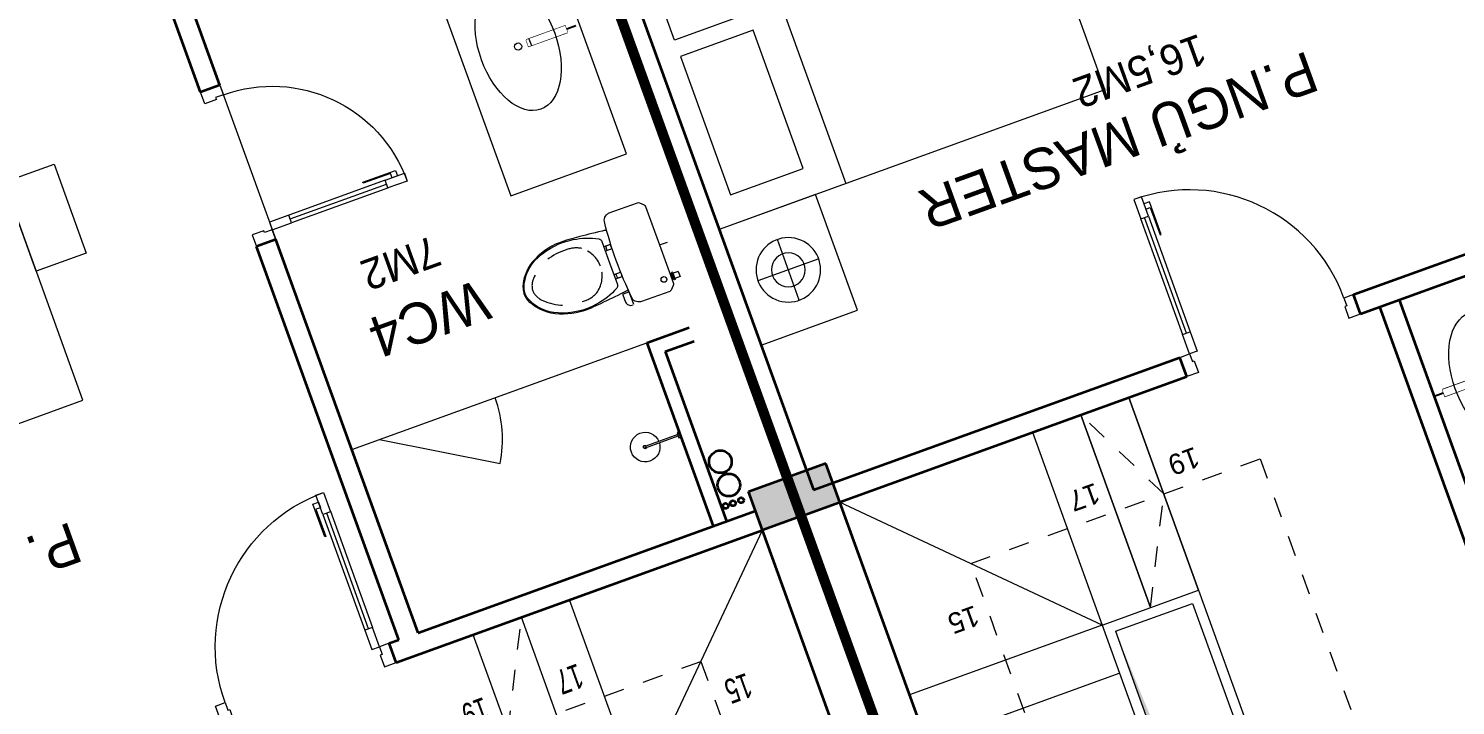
# Model space of a CAD drawing. Header units: metres. Extents: x 568332 to 569219, y 2065964 to 2066430.
# Drawn here: x 568577.81 to 568584.76, y 2066417.81 to 2066421.11 of the extents above; entities that cross this region are included whole.
import ezdxf

# ---------------------------------------------------------------- set-up
doc = ezdxf.new("R2010")
doc.units = ezdxf.units.M
for name, pattern in [('$AUDIT_BAD_LTYPE2', [0]), ('HIDDEN', [0.375, 0.25, -0.125]), ('HIDDEN2', [0.1875, 0.125, -0.0625]), ('xref-thap C (mb tang 32-2)$0$HIDDEN', [0.375, 0.25, -0.125])]:
    doc.linetypes.add(name, pattern=pattern)
doc.layers.get('0').update_dxf_attribs({"linetype": 'CONTINUOUS'})
doc.layers.get('DEFPOINTS').update_dxf_attribs({"linetype": 'CONTINUOUS'})
for name, color, linetype, lineweight in [('-CONCRETE', 1, 'CONTINUOUS', 35), ('-DIM', 9, 'CONTINUOUS', 13), ('-DOOR', 137, 'CONTINUOUS', 9), ('-FURNITURE', 46, 'CONTINUOUS', 9), ('-HATCH', 8, 'CONTINUOUS', 5), ('-KH', 143, 'CONTINUOUS', 13), ('-LINE1', 7, 'CONTINUOUS', 18), ('-LINE2', 252, 'CONTINUOUS', 9), ('-TEXT', 7, 'CONTINUOUS', 15), ('-WALL', 4, 'CONTINUOUS', 35), ('TEXT25', 2, 'CONTINUOUS', 13)]:
    doc.layers.add(name, color=color, linetype=linetype, lineweight=lineweight)
doc.layers.add('-RANH GIOI LO DAT', color=12, linetype='CONTINUOUS')
doc.styles.add('SVN_AVO_thuong', font='')
doc.styles.add('T1', font='', dxfattribs={"height": 200})
doc.styles.add('vnavanth', font='', dxfattribs={"width": 0.8})
doc.styles.get('SVN_AVO_thuong').set_extended_font_data('SVN-Avo')
doc.styles.get('T1').set_extended_font_data('VNgeometric Light')
doc.styles.get('vnavanth').set_extended_font_data('.VnAvantH')

# ---------------------------------------------------------------- blocks, each defined once
blk = doc.blocks.new('*U149')
at = {"linetype": '$AUDIT_BAD_LTYPE2'}
for p, q in [((70, 100), (70, 699.9999999999982)), ((90, 699.9999999999982), (90, 100))]:
    blk.add_line(p, q, dxfattribs=at)
for points in [[(50, 699.9999999999982), (90, 699.9999999999982), (90, 799.9999999999982), (50, 799.9999999999982), (50, 699.9999999999982)], [(50, 702.9059272893337), (50, 100)], [(50, 100), (90, 100), (90, 0), (50, 0), (50, 100)]]:
    blk.add_lwpolyline(points)
for points in [[(118.2698876160139, 594.5156181119073), (118.2698876160139, 764.1349438079906), (90, 764.1349438079906), (90, 735.8650561920058), (112.6159100928053, 735.8650561920058), (112.6159100928053, 594.5156181119073)], [(0, 0), (50, 0), (50, -40), (60, -40), (60, -99.99999999999272), (0, -99.99999999999272)], [(899.9999999999982, 1.3252863207713e-28), (849.9999999999982, 1.3252863207713e-28), (849.9999999999982, -40.00000000000001), (839.9999999999982, -40.00000000000001), (839.9999999999982, -99.99999999999272), (899.9999999999982, -99.99999999999272)]]:
    blk.add_lwpolyline(points, close=True)
at = {"linetype": '$AUDIT_BAD_LTYPE2', "ltscale": 0.3}
blk.add_arc((50, 0), 799.9999999999982, 0, 90, dxfattribs=at)
blk = doc.blocks.new('shower')
for points in [[(180919.3447017173, -32316.45425928477), (180912.3337561736, -32316.45425928477), (180912.3337561736, -32146.62790954509), (180919.3447017173, -32146.62790954509)], [(180929.3839969719, -32326.62790954066), (180902.2944609144, -32326.62790954066), (180902.2944609144, -32316.45425928477), (180929.3839969719, -32316.45425928477)]]:
    blk.add_lwpolyline(points, close=True)
for radius, start, end in [(72, 272.7906698559544, 267.2093301440456), (8.346062492523743, 294.8355446212717, 245.1644553787283)]:
    blk.add_arc((180915.8392289462, -32146.62790954416), radius, start, end)
blk = doc.blocks.new('A$C18091ED7')
for p, q in [((9.957147995010018e-09, -42.13376978135784), (0, -3.786117304116488e-07)), ((146.1412317672475, -26.59467297248193), (179.181621938591, -26.59467296488583)), ((146.1412317672475, -26.59467297248193), (146.1412317680188, -30.17859706786112)), ((146.1412317680188, -30.17859706786112), (165.7503655985456, -30.17859706340823)), ((153.0594147269658, -36.79204952501459), (146.1412317680188, -30.17859706786112)), ((152.3191092506386, -2.717133611440659e-07), (152.3191092568413, -26.59467297093943)), ((152.3191092506386, -2.717133611440659e-07), (179.1816219322718, -2.654269337654114e-07)), ((153.0594147269658, -36.79204952501459), (165.7503656001572, -36.79204952192958)), ((153.0594147275151, -39.73033438943094), (153.0594147269658, -36.79204952501459)), ((153.0594147275151, -39.73033438943094), (178.4413164740145, -39.73033438349376)), ((153.0594147275151, -39.73033438943094), (178.4413164740145, -39.73033438349376)), ((153.0594147275151, -39.73033438943094), (153.0594147281554, -42.13376974494895)), ((185.3594994290725, -30.17859705851879), (165.7503655985456, -30.17859706340823)), ((178.4413164733487, -36.79204951884458), (165.7503656001572, -36.79204952192958)), ((185.3594994290725, -30.17859705851879), (178.4413164733487, -36.79204951884458)), ((178.4413164733487, -36.79204951884458), (178.4413164740145, -39.73033438349376)), ((178.4413164740145, -39.73033438349376), (178.4413164746547, -42.1337697392446)), ((179.1816219322718, -2.654269337654114e-07), (179.181621938591, -26.59467296488583)), ((179.181621938591, -26.59467296488583), (185.3594994283012, -26.59467296337243)), ((185.3594994283012, -26.59467296337243), (185.3594994290725, -30.17859705851879)), ((-83.25994817525861, -267.3592828898691), (-83.259948167517, -299.9634285944048)), ((-62.88950393904452, -265.3807882612164), (-81.28145355204106, -265.3807882657275)), ((-60.91100931491019, -267.3592828844266), (-60.91100930728498, -299.9634285889624)), ((60.9110093945892, -267.3592828557594), (60.9110094022144, -299.9634285600623)), ((62.88950401780676, -265.3807882316178), (81.2814536308033, -265.3807882273395)), ((83.25994825493763, -267.3592828505498), (83.25994826256283, -299.9634285550856)), ((165.3959958605519, -261.9873972070927), (165.3959958671003, -289.7349902229907)), ((167.8691141396885, -259.5142789271486), (228.0810223811895, -259.5142789128586)), ((230.5541406641933, -274.3229751045001), (230.5541406613593, -261.9873971916386)), ((-83.25994817257379, -278.4883151478134), (-83.25994817046012, -287.6388527823146)), ((-60.91100930959874, -290.0299398849311), (-83.25994816994717, -290.0299398901407)), ((60.91100939990065, -290.029939856031), (83.25994826024908, -290.0299398510542)), ((83.25994825750604, -278.488315108727), (83.2599482596197, -287.6388527429954)), ((167.8691141472664, -292.2081085020036), (206.7175896017579, -292.2081084926904))]:
    blk.add_line(p, q)
for points in [[(230.0000000517721, -218.5046414944518, -0.1374073801801567), (225.4781190853137, -234.6482587013161), (221.7949787454636, -240.7070387715066, -0.2360805181595358), (198.2560902649639, -255.4947853636986, -0.0519608230665726), (-198.2560901437319, -255.4947854572965, -0.236080518165078), (-221.7949786317113, -240.7070388760185), (-225.4781189743626, -234.6482588077488, -0.1374073801809237), (-229.9999999484608, -218.5046416030382), (-229.9999999831671, -71.98694829508895, -0.1989123673786679), (-226.3782021181105, -63.2431547633314), (-208.8906150607545, -45.75556769772083, -0.1989123673792025), (-200.1468215308087, -42.13376982865157), (9.971699910238385e-09, -42.13376978135784), (200.1468215506357, -42.13376973403501, -0.1989123673792025), (208.8906150822841, -45.75556759897154), (226.3782021480001, -63.24315465634572, -0.1989123673791691), (230.0000000170658, -71.98694818626973)], [(144.14367173758, -618.9627606730501, -0.2124047892419209), (26.30999211127346, -734.491494372196, -0.0276853236339062), (-0.5628229983012716, -738.609219571983, -0.0222792448073508), (-26.30999181118386, -734.4914943844487, -0.2124047892421136), (-144.1436714920528, -618.9627607410075, -0.1427957259999892), (-167.2376623962118, -428.0139674870588, -0.0930051380368448), (-127.9331820271946, -309.1271633332653, -0.2564387014614383), (-111.240849547703, -299.9634286007786), (4.746470949612558e-08, -299.9634285748762), (111.2408496426324, -299.9634285482753, -0.2564387014619951), (127.933182126606, -309.1271632729331, -0.0930051380368741), (167.2376625517572, -428.0139674081001, -0.1427957260000456)]]:
    blk.add_lwpolyline(points, format="xyb", close=True)
at = {"linetype": 'xref-thap C (mb tang 32-2)$0$HIDDEN', "ltscale": 100}
blk.add_lwpolyline([(61.00044987679576, -669.0176259216969, -0.1990312026443698), (1.417429302819073e-07, -698.769823720475, -0.1990312026443799), (-61.00044960746891, -669.0176259504806, -0.2189240232571595), (-131.9321382956405, -478.313622940972, -0.1537914605682739), (-112.4681372026971, -403.989815428853, -0.2367011859554165), (5.876427167095244e-08, -347.5870280214876, -0.2367011859554843), (112.4681373467611, -403.9898153757968, -0.1537914605681893), (131.9321384748619, -478.313622878748, -0.2189240232571754)], format="xyb", close=True, dxfattribs=at)
blk.add_circle((165.7503656100234, -78.39166221523192), 13.90362011701458)
for centre, radius, start, end in [((-81.28145355158267, -267.3592828894034), 1.978494623656905, 90.00000001354867, 180.0000000133402), ((-62.88950393858613, -267.3592828848923), 1.978494623656905, 1.334021322268115e-08, 90.00000001354867), ((62.88950401826514, -267.3592828552937), 1.978494623656905, 90.00000001354867, 180.0000000133402), ((81.28145363126168, -267.3592828510155), 1.978494623656905, 1.334021322268115e-08, 90.00000001354867), ((167.8691141402633, -261.9873972065106), 2.473118279571131, 90.00000001354867, 180.0000000133402), ((168.3527972659103, -224.7572911087773), 80.08895368617857, 306.4658507565522, 320.3122930343796), ((228.0810223845983, -274.3229751050822), 2.473118279571131, 320.3122930343796, 1.334021322268115e-08), ((167.8691141466952, -289.7349902224087), 2.473118279571131, 180.0000000133402, 270.0000000135486), ((206.717589598069, -276.6690117186226), 15.53909677420133, 270.0000000135486, 306.4658507565522)]:
    blk.add_arc(centre, radius, start, end)
for points, knots in [([(-155.6468228230951, -259.4535552573798), (-156.6353001506941, -267.2522313103836), (-164.2940232875517, -328.394745314552), (-169.1545302536251, -385.0939582949213), (-183.68571763406, -527.7705276800843), (-135.602968026873, -679.1126648240606), (-50.29344375100118, -735.2493608418445), (-19.70048385594782, -741.0901266933652), (1.531116140540689e-07, -743.6724421556864)], [130.6139379315478, 130.6139379315478, 130.6139379315478, 130.6139379315478, 152.8521090939923, 311.1293507817257, 417.703951170228, 561.3833927516608, 697.6926317810714, 710.812262267882, 710.812262267882, 710.812262267882, 710.812262267882]), ([(155.6468228994709, -259.4535551877343), (156.6353002305841, -267.2522312389628), (164.2940233960289, -328.3947452375724), (169.1545303888706, -385.0939582149149), (183.6857178367027, -527.7705275934422), (135.6029683008201, -679.1126647599449), (50.29344405157826, -735.2493608178338), (19.70048415924612, -741.0901266841101), (1.530679583083838e-07, -743.6724421554536)], [130.613937934949, 130.613937934949, 130.613937934949, 130.613937934949, 152.8521090939923, 311.1293507817257, 417.703951170228, 561.3833927516608, 697.6926317810714, 710.812262267882, 710.812262267882, 710.812262267882, 710.812262267882])]:
    blk.add_open_spline(points, degree=3, knots=knots)
blk = doc.blocks.new('Sink_Cicle')
blk.add_lwpolyline([(17.49999987077899, -50.00226151314564), (-17.49999987077899, -49.99773848685436), (-17.51615354442038, -252.2967581441626), (17.48384613892995, -252.3012811850058)], close=True)
blk.add_circle((0, -300), 17.5)
at = {"layer": 'DEFPOINTS'}
blk.add_line((0, -100), (0, 0), dxfattribs=at)
blk.add_wipeout([(17.499999870775355, -50.00226151314928), (-17.49999987078263, -49.99773848685436), (-17.516153544427652, -252.29675814416623), (17.48384613892631, -252.3012811850058)])
at = {"layer": '-FURNITURE', "linetype": 'Continuous'}
blk.add_ellipse((0, -300), major_axis=(-325, 0), ratio=0.5846153846153846, dxfattribs=at)
blk.add_line((-17.51421511289664, -237.2967582757119), (17.48578462866135, -237.3012813020032))
blk = doc.blocks.new('*U18')
at = {"linetype": '$AUDIT_BAD_LTYPE2'}
for p, q in [((70, 100), (69.99999999999999, 599.9999999999982)), ((89.99999999999999, 599.9999999999982), (90, 100))]:
    blk.add_line(p, q, dxfattribs=at)
for points in [[(49.99999999999999, 599.9999999999982), (89.99999999999999, 599.9999999999982), (89.99999999999999, 699.9999999999982), (49.99999999999999, 699.9999999999982), (49.99999999999999, 599.9999999999982)], [(49.99999999999999, 602.9059272893337), (50, 100)], [(50, 100), (90, 100), (90, 0), (50, 0), (50, 100)]]:
    blk.add_lwpolyline(points)
for points in [[(118.2698876160139, 494.5156181119073), (118.2698876160139, 664.1349438079906), (89.99999999999999, 664.1349438079906), (89.99999999999999, 635.8650561920058), (112.6159100928053, 635.8650561920058), (112.6159100928053, 494.5156181119073)], [(0, 0), (50, 0), (50, -40), (60, -40), (60, -100.0001724930698), (0, -100.0001724930698)], [(799.9999999999982, 7.105427357601134e-15), (749.9999999999982, 7.105427357601134e-15), (749.9999999999982, -40), (739.9999999999982, -40), (739.9999999999982, -100.0001724930698), (799.9999999999982, -100.0001724930698)]]:
    blk.add_lwpolyline(points, close=True)
at = {"linetype": '$AUDIT_BAD_LTYPE2', "ltscale": 0.3}
blk.add_arc((50, 0), 699.9999999999982, 0, 90, dxfattribs=at)
blk = doc.blocks.new('A$C5C575821')
at = {"layer": '-CONCRETE'}
h = blk.add_hatch(color=256, dxfattribs=at)
h.dxf.hatch_style = 1
h.paths.add_polyline_path([(-0.00237559899687767, 200.0000000000146), (-0.00237559899687767, 1.455191522836685e-11), (199.9976244010031, 1.455191522836685e-11), (199.9976244010031, 200.0000000000146)])
blk.add_lwpolyline([(-0.00237559899687767, 1.455191522836685e-11), (199.9976244010031, 1.455191522836685e-11), (199.9976244010031, 200.0000000000146), (-0.00237559899687767, 200.0000000000146)], close=True, dxfattribs=at)
blk = doc.blocks.new('M35-T3')
at = {"layer": '-CONCRETE'}
for centre, radius in [((194236.4206003193, -1227687.091931346, 5.66516857499076e-09), 55), ((194205.5938423453, -1227596.595123249, 5.66516857499076e-09), 13), ((194247.3432603613, -1227596.595123249, 5.66516857499076e-09), 13), ((194285.613247311, -1227596.595123249, 5.66516857499076e-09), 13), ((194236.4206003193, -1227807.934381552, 5.66516857499076e-09), 55)]:
    blk.add_circle(centre, radius, dxfattribs=at)
at = {"layer": '-FURNITURE'}
blk.add_line((195906.445838213, -1228474.547719141), (194156.445838213, -1228474.547719141), dxfattribs=at)
blk.add_lwpolyline([(195762.6721538371, -1228474.547719141), (195249.0315332333, -1228164.429495126)], dxfattribs=at)
for points in [[(197056.5799678921, -1230947.088417105), (197556.5799678921, -1230947.088417105), (197556.5799678921, -1229147.088417105), (197056.5799678921, -1229147.088417105)], [(194756.559475533, -1229375.338156445), (194156.559475533, -1229375.338156445), (194156.5594755329, -1230730.35051845), (194756.5594755329, -1230730.35051845)], [(197056.5799678921, -1230277.938175463), (196797.3996462715, -1230277.938175463), (196797.3996462715, -1229816.238658747), (197056.5799678921, -1229816.238658747)]]:
    blk.add_lwpolyline(points, close=True, dxfattribs=at)
blk.add_arc((195762.6721538371, -1228474.547719141), 600, 148.8778907042765, 180, dxfattribs=at)
at = {"layer": '-KH', "linetype": 'HIDDEN2', "ltscale": 5}
blk.add_lwpolyline([(196156.4458382129, -1226924.547719141), (194656.445838213, -1226924.547719141), (194656.445838213, -1223424.547719141), (196156.4458382129, -1223424.547719141)], close=True, dxfattribs=at)
blk.add_lwpolyline([(195406.4458382131, -1226424.547719141), (195656.4458382131, -1226924.547719141), (195406.4458382131, -1227424.547719141)], dxfattribs=at)
at = {"layer": '-LINE1'}
for p, q in [((195156.445838213, -1222924.547719141), (195156.445838213, -1227424.547719141)), ((195156.445838213, -1226424.547719141), (194156.445838213, -1227424.547719141)), ((195406.445838213, -1226424.547719141), (195406.445838213, -1227424.547719141)), ((195656.4458382129, -1226424.547719141), (195656.4458382129, -1227424.547719141))]:
    blk.add_line(p, q, dxfattribs=at)
at = {"layer": '-LINE2'}
blk.add_line((195906.445838213, -1230364.511232672), (195906.445838213, -1229564.511232672), dxfattribs=at)
at = {"layer": '-RANH GIOI LO DAT', "linetype": 'HIDDEN', "ltscale": 10, "const_width": 49.99999999999999}
blk.add_lwpolyline([(193956.4434626102, -1235254.452119827), (202956.4434623718, -1235950.955012083), (202956.4434626102, -1215170.047161818), (193956.4434626102, -1215170.047161818)], close=True, dxfattribs=at)
at = {"layer": '-WALL'}
for p, q in [((193956.445838213, -1218674.528987646), (193956.445838213, -1232245.481895447)), ((194156.445838213, -1222924.547719141), (194156.445838213, -1227424.547719141)), ((196056.5799678921, -1227424.547719141), (194156.445838213, -1227424.547719141)), ((196056.5799678921, -1227424.547719141), (196056.5799678921, -1227524.547719141)), ((195906.445838213, -1227524.547719141), (194156.445838213, -1227524.547719141)), ((194306.5594755329, -1228404.54771914), (194306.5594755273, -1227524.547719138)), ((194376.5594755329, -1228474.54771914), (194376.5594755273, -1227524.547719138)), ((195906.445838213, -1227524.547719141), (195906.445838213, -1229564.511232672)), ((196006.445838213, -1227524.547719141), (196006.445838213, -1229564.511232672)), ((196056.5799678921, -1227524.547719141), (196006.445838213, -1227524.547719141)), ((194306.5594755329, -1228404.54771914), (194156.5594755329, -1228404.54771914)), ((194376.5594755329, -1228474.54771914), (194156.559475533, -1228474.54771914)), ((195906.445838213, -1229564.511232672), (196006.445838213, -1229564.511232672)), ((195906.445838213, -1230364.511232672), (195906.445838213, -1231637.452086804)), ((195906.445838213, -1230364.511232672), (196006.445838213, -1230364.511232672))]:
    blk.add_line(p, q, dxfattribs=at)
blk.add_lwpolyline([(196006.445838213, -1230364.511232672), (196006.445838213, -1231637.452086804), (198038.5185946221, -1231637.452086804), (198038.518594622, -1231837.452086804), (195619.9512505863, -1231837.452086804)], dxfattribs=at)
at = {"layer": '-DOOR', "xscale": -1}
for name, p, rotation in [('*U149', (196056.5799678921, -1227524.547719141), 180), ('*U18', (195906.445838213, -1229564.511232672), 90)]:
    blk.add_blockref(name, p, dxfattribs=dict(at, rotation=rotation))
at = {"layer": '-FURNITURE', "xscale": -1, "rotation": 270}
blk.add_blockref('shower', (226703.1873850711, -1408915.386948082), dxfattribs=at)
at = {"layer": '-FURNITURE', "rotation": 90.00365773450814}
blk.add_blockref('A$C18091ED7', (194114.3120684316, -1228903.039073809), dxfattribs=at)
at = {"layer": '-WALL', "xscale": -1}
blk.add_blockref('A$C5C575821', (194156.445838213, -1227624.547719141), dxfattribs=at)
at = {"layer": 'DEFPOINTS', "style": 'T1', "width": 0.7}
for s, p in [('15', (194467.1005018666, -1226797.824464127)), ('17', (195225.589814269, -1227120.524251126)), ('19', (195712.0495787491, -1227122.514109592))]:
    blk.add_text(s, height=120, rotation=1.005123984043621e-08, dxfattribs=at).set_placement(p)
at = {"layer": 'TEXT25'}
for s, height, style, p in [('P. NGỦ MASTER', 200, 'SVN_AVO_thuong', (197311.5334376185, -1228610.476878343)), ('WC4', 200, 'SVN_AVO_thuong', (195037.6903693649, -1229045.708450973)), ('7M2', 150, 'T1', (195177.2898149108, -1229323.350636499))]:
    blk.add_text(s, height=height, rotation=1.005123984043621e-08, dxfattribs=dict(at, style=style)).set_placement(p)
at = {"layer": '-FURNITURE', "rotation": 90.00365773450814}
blk.add_blockref('Sink_Cicle', (194174.9943686708, -1230047.269682242), dxfattribs=at)
blk = doc.blocks.new('A$C8a974c9c')
for p, q in [((1750.087982669494, 2957.416116623174), (1750.087982669657, 2642.58393779996)), ((1592.671893257969, 2800.000027211493), (1907.504072081182, 2800.000027211652)), ((1342.999452652235, 2500.000027214177), (1342.999452652119, 700.000027214177)), ((1750.087982669345, 242.5839378051005), (1750.087982669549, 557.4161166283138)), ((1592.67189325784, 400.0000272168018), (1907.504072081053, 400.0000272166017))]:
    blk.add_line(p, q)
for points in [[(1999.999452652235, 3100.000027209127), (1500.176512686827, 3100.000027209127), (1500.176512686827, 2500.000027214177), (1999.999452652235, 2500.000027214177)], [(1890.999452652235, 2360.000027214177), (1514.499452652235, 2360.000027214177), (1514.499452652148, 1642.500027214177), (1890.999452652148, 1642.500027214177)], [(1890.99945265209, 840.000027214177), (1514.49945265209, 840.000027214177), (1514.499452652148, 1557.500027214177), (1890.999452652148, 1557.500027214177)], [(1999.999452652119, 100.0000272192265), (1500.17651268671, 100.0000272192265), (1500.17651268671, 700.000027214177), (1999.999452652119, 700.000027214177)]]:
    blk.add_lwpolyline(points, close=True)
blk.add_lwpolyline([(1999.999452652235, 2500.000027214177), (-0.0005473477649502456, 2500.000027214177), (-0.0005473478813655674, 700.000027214177), (1999.999452652119, 700.000027214177), (1999.999452652235, 2500.000027214177)])
for centre, radius in [((1750.087982669561, 2800.000027211581), 157.4160894116067), ((1750.087982669561, 2800.000027211581), 82.41608941160666), ((1750.087982669432, 400.0000272166926), 157.4160894116067), ((1750.087982669432, 400.0000272166926), 82.41608941160666)]:
    blk.add_circle(centre, radius)
blk = doc.blocks.new('M36-T3')
at = {"layer": '-HATCH', "true_color": 0x8c8896}
h = blk.add_hatch(color=252, dxfattribs=at)
h.dxf.hatch_style = 1
h.paths.add_polyline_path([(203027.1379771908, -1290840.837013948), (203426.8534599419, -1290840.837013948), (203426.8534599421, -1293240.837013948), (203329.3124344712, -1291009.38630364)])
at = {"layer": '-FURNITURE'}
blk.add_lwpolyline([(201576.6802824248, -1292189.69597655), (201576.6802824248, -1294289.69597436), (200976.6802824248, -1294289.69597436), (200976.6802824248, -1292189.69597655)], close=True, dxfattribs=at)
at = {"layer": '-KH', "linetype": 'HIDDEN2', "ltscale": 5}
for points in [[(203976.8534599428, -1292217.373379987), (203976.8534599428, -1293790.837013949), (202477.2802358152, -1293790.837013949), (202477.2802358152, -1290290.837013948), (203976.8534599428, -1290290.837013948), (203976.8534599428, -1292165.834498661)], [(203226.9957185664, -1293290.837013948), (202977.1379771908, -1293790.837013948), (203226.9957185663, -1294290.184407073)]]:
    blk.add_lwpolyline(points, dxfattribs=at)
at = {"layer": '-LINE1'}
for p, q in [((202977.1379771909, -1293290.837013948), (202977.1379771908, -1290790.837013948)), ((203027.1379771916, -1293240.837013948), (203027.1379771908, -1290840.837013948)), ((203426.8534599421, -1293240.837013948), (203426.8534599419, -1290840.837013948)), ((203476.8534599428, -1293290.837013948), (203476.8534599425, -1292342.375895274)), ((203476.8534599419, -1293290.837013948), (202977.1379771908, -1293290.837013948)), ((202977.1379771908, -1293290.837013948), (202977.1379771908, -1294290.837013948)), ((202977.1379771908, -1294290.837013948), (202977.1379771908, -1293290.837013948)), ((203426.8534599421, -1293240.837013948), (203027.1379771916, -1293240.837013948)), ((203226.9957185663, -1293290.837013948), (203226.9957185663, -1294290.837013948)), ((203226.9957185663, -1294290.837013948), (203226.9957185663, -1293290.837013948)), ((203476.8534599419, -1294290.837013948), (203476.8534599419, -1293290.837013948)), ((203476.8534599428, -1293290.837013948), (204476.8333380492, -1294290.348584752))]:
    blk.add_line(p, q, dxfattribs=at)
at = {"layer": '-LINE1', "lineweight": 18}
for p, q in [((203476.8534599424, -1293040.837013948), (204476.8828096993, -1293040.837013948)), ((203476.8534599419, -1293290.837013948), (204476.8828096988, -1293290.837013948))]:
    blk.add_line(p, q, dxfattribs=at)
at = {"layer": '-RANH GIOI LO DAT', "linetype": 'HIDDEN', "ltscale": 10, "const_width": 50}
blk.add_lwpolyline([(193676.7568112435, -1296268.498691544), (198661.8510079722, -1301654.2911939), (204676.7568113413, -1302119.780004031), (204676.7568113413, -1282035.375045632), (193676.7568116956, -1282035.375045334)], close=True, dxfattribs=at)
at = {"layer": '-WALL'}
for p, q in [((204676.756811401, -1298694.627488389), (204676.756811401, -1285539.860155913)), ((204476.8333380492, -1294290.348584752), (204476.8333380492, -1289789.860155906)), ((201676.6803279497, -1291989.696233242), (201676.6802847527, -1294289.695978053)), ((201576.6802847527, -1294289.695978053), (201576.680355007, -1292189.69597655)), ((201776.6802863874, -1294289.695973933), (200896.7698804066, -1294289.695974402)), ((201776.6802863874, -1294289.695973933), (201776.6802863874, -1294389.695973933)), ((204476.8333380492, -1294290.348584752), (202676.6802863874, -1294290.348580632)), ((202676.6802863874, -1294290.348580632), (202676.6802863874, -1294389.695973933)), ((201776.6802863874, -1294389.695973933), (200896.7698766881, -1294389.695974419)), ((204576.756811401, -1294389.695978053), (202676.6802863874, -1294389.695973933)), ((204576.756811401, -1298494.627488389), (204576.756811401, -1294389.695978053))]:
    blk.add_line(p, q, dxfattribs=at)
at = {"layer": '-DOOR', "rotation": 180}
blk.add_blockref('*U149', (202676.6802863874, -1294389.695973933), dxfattribs=at)
at = {"layer": '-FURNITURE', "xscale": -1, "rotation": 180}
blk.add_blockref('A$C8a974c9c', (202576.7573588122, -1295040.479852068), dxfattribs=at)
at = {"layer": '-WALL'}
blk.add_blockref('A$C5C575821', (204476.8357136843, -1294489.695978091), dxfattribs=at)
at = {"layer": '-TEXT', "style": 'T1'}
for s, p in [('15', (204029.2095308315, -1293594.642633744)), ('19', (202756.5492698411, -1293956.627728209)), ('17', (203272.5556967334, -1293956.627728209))]:
    blk.add_text(s, height=100, rotation=359.9999999899488, dxfattribs=at).set_placement(p)
at = {"layer": '-TEXT', "color": 2, "style": 'vnavanth'}
blk.add_text('p.ngñ MASTER', height=199.9591899200177, dxfattribs=at).set_placement((201582.2069940288, -1295584.783565943))
at = {"layer": 'TEXT25', "style": 'T1'}
blk.add_text('16,5M2', height=150, rotation=359.9999999899488, dxfattribs=at).set_placement((202050.7292566963, -1295843.535795597))
at = {"ltscale": 300, "rotation": 270}
blk.add_blockref('Sink_Cicle', (201576.6802824248, -1293788.789155738), dxfattribs=at)

msp = doc.modelspace()

# ---------------------------------------------------------------- block references
at = {"layer": '-DIM', "xscale": 0.001, "yscale": 0.001, "zscale": 0.001, "rotation": 199.8842788573445}
msp.add_blockref('M36-T3', (569214.2633851852, 2065271.219851052), dxfattribs=at)

# ---------------------------------------------------------------- next in the draw order: block references
at = {"layer": '-DIM', "xscale": 0.001, "yscale": 0.001, "zscale": 0.001, "rotation": 199.8842788561467}
msp.add_blockref('M35-T3', (569181.4398629449, 2065330.452558056), dxfattribs=at)

doc.saveas('drawing.dxf')
